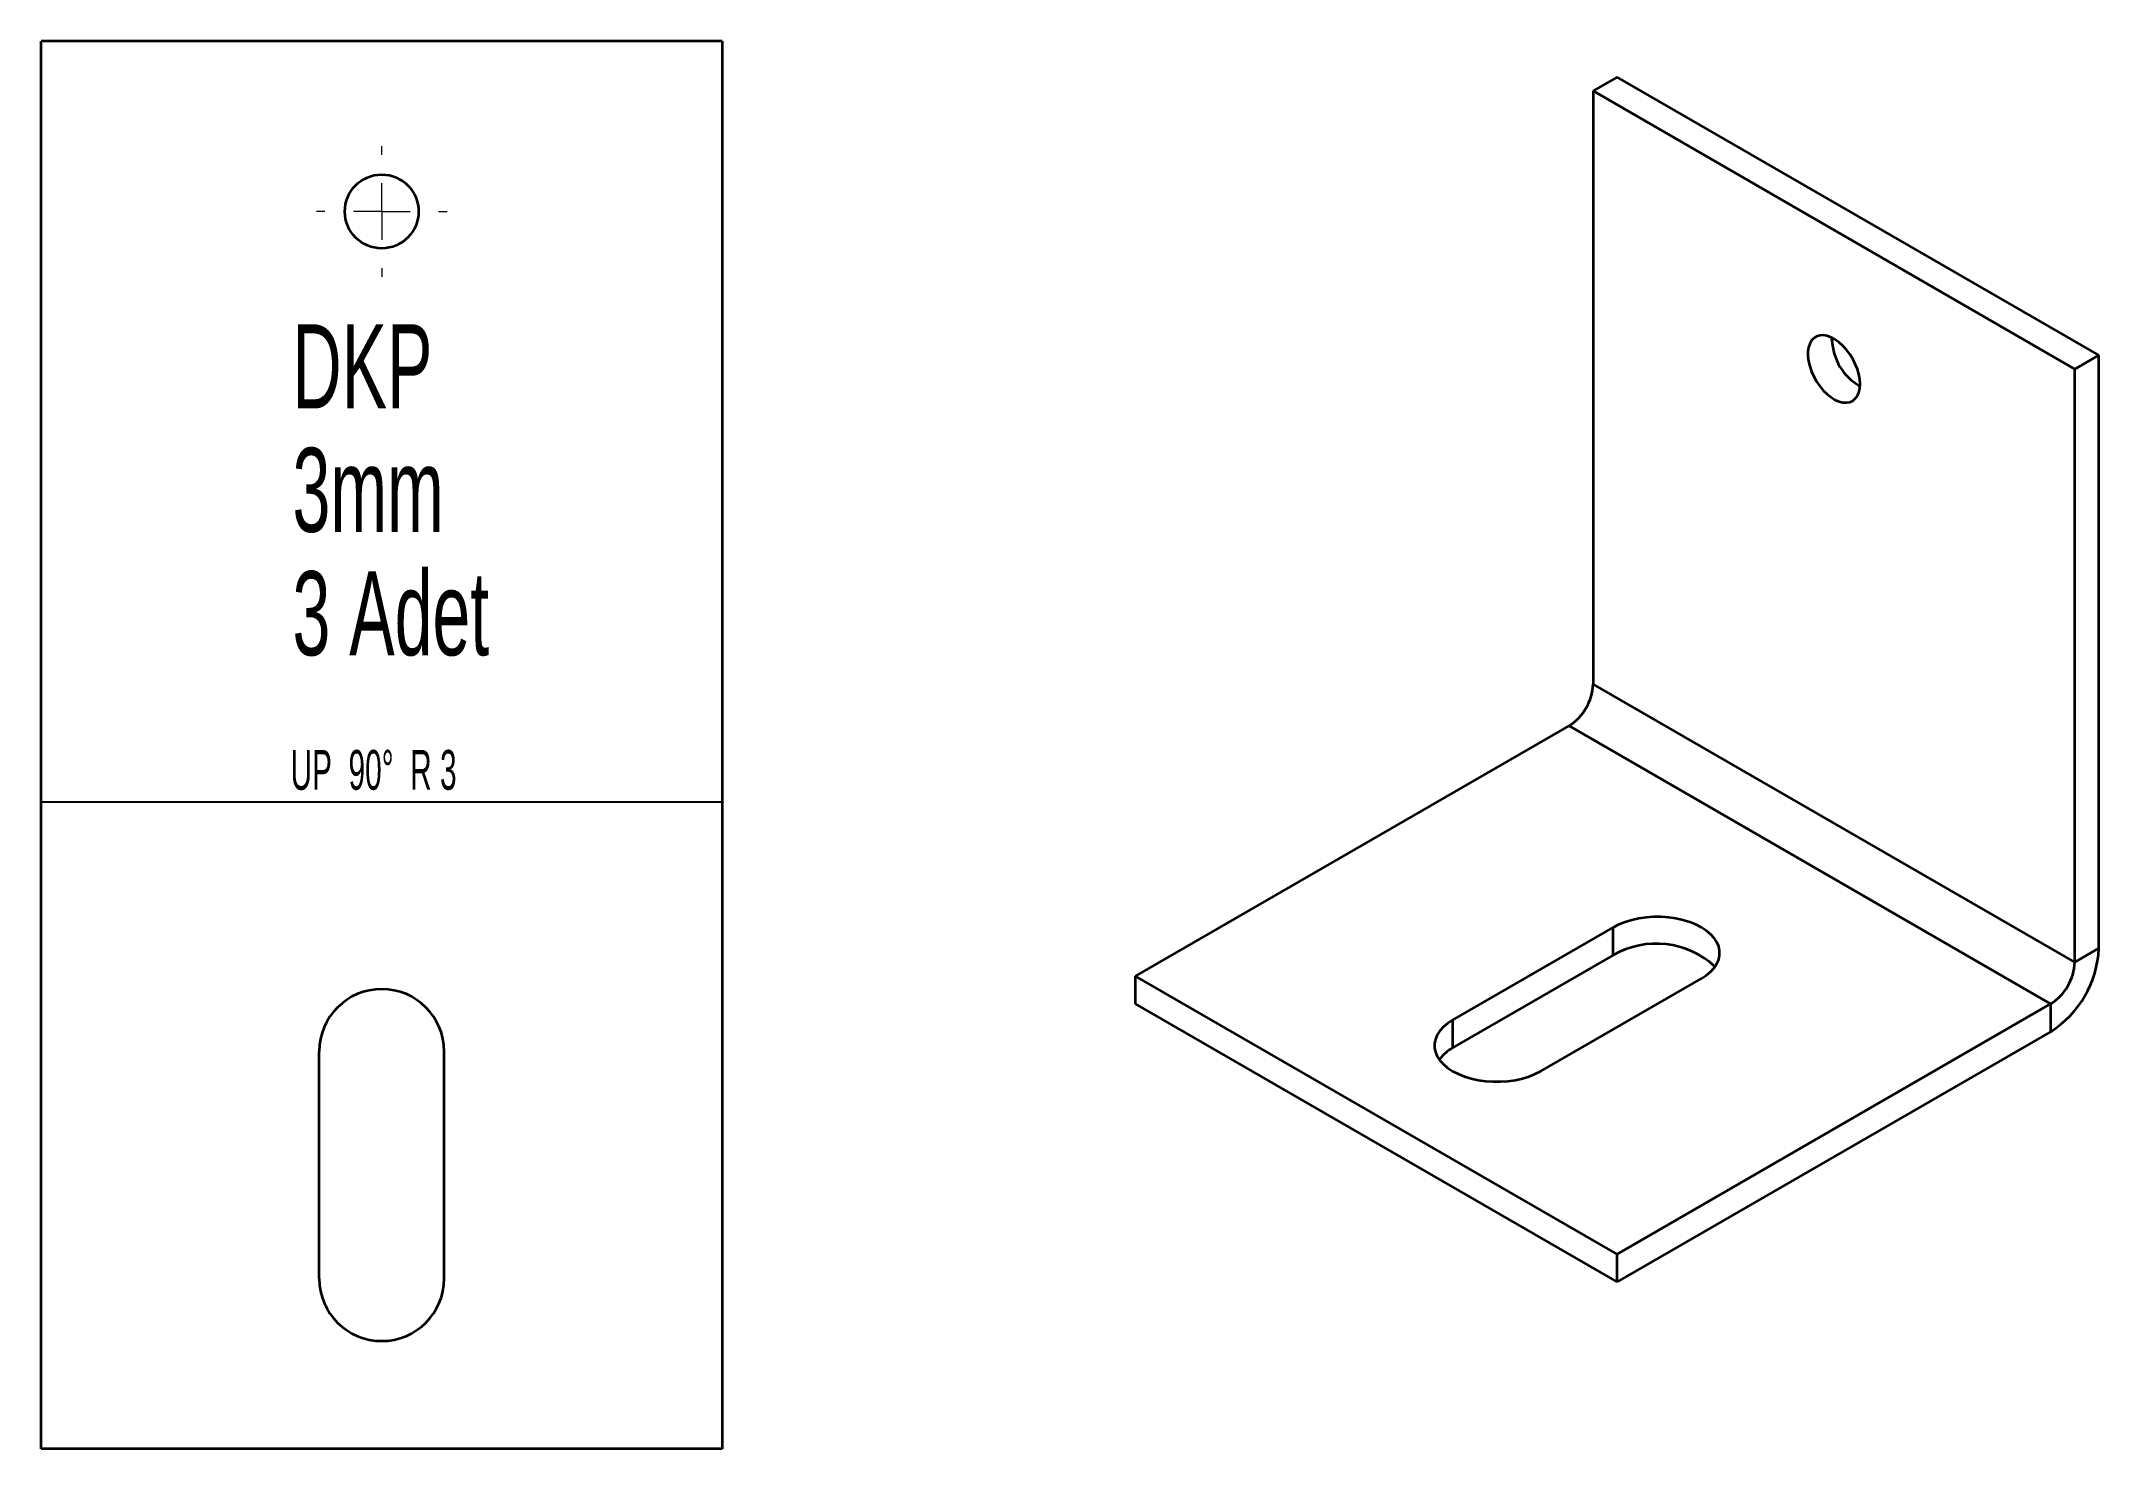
# Model space of a CAD drawing. Header units: millimetres. Extents: x -215 to -33, y 8 to 132.
import ezdxf

# ---------------------------------------------------------------- set-up
doc = ezdxf.new("R2010")
doc.units = ezdxf.units.MM
doc.styles.add('SLDTEXTSTYLE0', font='TXT', dxfattribs={"width": 0.605})
doc.styles.add('SLDTEXTSTYLE1', font='TXT', dxfattribs={"width": 0.56125})

# ---------------------------------------------------------------- blocks, each defined once
blk = doc.blocks.new('SW_CENTERMARKSYMBOL_0')
at = {"color": 0, "linetype": 'Continuous', "lineweight": 18}
for p, q in [((0, 5), (0, 5.75)), ((0, 0), (0, 2.5)), ((-5, 0), (-5.75, 0)), ((0, 0), (-2.5, 0)), ((0, 0), (0, -2.5)), ((0, 0), (2.5, 0)), ((5, 0), (5.75, 0)), ((0, -5), (0, -5.75))]:
    blk.add_line(p, q, dxfattribs=at)

msp = doc.modelspace()

# ---------------------------------------------------------------- linework, layer by layer
at = {"color": 7, "linetype": 'Continuous', "lineweight": 35}
for p, q in [((-214.62, 7.55), (-214.62, 131.55)), ((-154.62, 131.55), (-214.62, 131.55)), ((-154.62, 131.55), (-154.62, 7.55)), ((-75.78, 128.39), (-77.9, 127.17)), ((-77.9, 127.17), (-77.9, 74.91)), ((-35.48, 102.67), (-77.9, 127.17)), ((-33.36, 103.9), (-75.78, 128.39)), ((-56.87, 105.22), (-56.86, 105.42)), ((-33.36, 103.9), (-35.48, 102.67)), ((-33.36, 51.64), (-33.36, 103.9)), ((-35.48, 50.42), (-35.48, 102.67)), ((-35.48, 50.42), (-77.9, 74.91)), ((-118.21, 49.19), (-80.02, 71.23)), ((-80.02, 71.23), (-37.6, 46.74)), ((-90.28, 45.31), (-76.14, 53.48)), ((-76.14, 51.03), (-76.14, 53.48)), ((-76.14, 51.03), (-90.28, 42.86)), ((-35.48, 50.42), (-33.36, 51.64)), ((-75.78, 24.7), (-118.21, 49.19)), ((-118.21, 46.74), (-118.21, 49.19)), ((-82.5, 40.82), (-68.36, 48.99)), ((-75.78, 22.25), (-118.21, 46.74)), ((-37.6, 46.74), (-75.78, 24.7)), ((-37.6, 46.74), (-37.6, 44.29)), ((-90.28, 45.31), (-90.28, 42.86)), ((-37.6, 44.29), (-75.78, 22.25)), ((-190.12, 22.55), (-190.12, 42.55)), ((-179.12, 22.55), (-179.12, 42.55)), ((-75.78, 22.25), (-75.78, 24.7)), ((-154.62, 7.55), (-214.62, 7.55))]:
    msp.add_line(p, q, dxfattribs=at)
at = {"color": 7, "linetype": 'Continuous'}
msp.add_line((-214.62, 64.55), (-154.62, 64.55), dxfattribs=at)
at = {"color": 7, "linetype": 'Continuous', "lineweight": 35, "flags": 128}
for points in [[(-54.39, 101.35), (-54.42, 101.77), (-54.5, 102.21), (-54.63, 102.66), (-54.81, 103.11), (-55.03, 103.56), (-55.3, 103.98), (-55.59, 104.37), (-55.91, 104.72), (-56.25, 105.03), (-56.6, 105.27), (-56.95, 105.46), (-57.3, 105.58), (-57.63, 105.64), (-57.94, 105.62), (-58.22, 105.54), (-58.46, 105.38), (-58.67, 105.17), (-58.82, 104.89), (-58.93, 104.57), (-58.98, 104.2), (-58.98, 103.79), (-58.93, 103.36), (-58.82, 102.91), (-58.67, 102.46), (-58.46, 102.01), (-58.22, 101.57), (-57.94, 101.17), (-57.63, 100.79), (-57.3, 100.47), (-56.95, 100.19), (-56.6, 99.97), (-56.25, 99.81), (-55.91, 99.73), (-55.59, 99.71), (-55.3, 99.76), (-55.03, 99.88), (-54.81, 100.06), (-54.63, 100.31), (-54.5, 100.61), (-54.42, 100.96), (-54.39, 101.35)], [(-68.36, 48.99), (-67.92, 49.27), (-67.54, 49.59), (-67.23, 49.93), (-67, 50.29), (-66.84, 50.66), (-66.76, 51.04), (-66.76, 51.42), (-66.84, 51.8), (-67, 52.18), (-67.23, 52.53), (-67.54, 52.87), (-67.92, 53.19), (-68.36, 53.48), (-68.85, 53.73), (-69.4, 53.95), (-69.99, 54.13), (-70.61, 54.26), (-71.25, 54.35), (-71.91, 54.4), (-72.58, 54.4), (-73.24, 54.35), (-73.88, 54.26), (-74.5, 54.13), (-75.09, 53.95), (-75.64, 53.73), (-76.14, 53.48)], [(-90.28, 45.31), (-90.72, 45.03), (-91.1, 44.71), (-91.4, 44.37), (-91.64, 44.01), (-91.8, 43.64), (-91.88, 43.26), (-91.88, 42.88), (-91.8, 42.5), (-91.64, 42.12), (-91.4, 41.76), (-91.1, 41.43), (-90.72, 41.11), (-90.28, 40.82), (-89.78, 40.57), (-89.23, 40.35), (-88.65, 40.17), (-88.02, 40.04), (-87.38, 39.94), (-86.72, 39.9), (-86.06, 39.9), (-85.4, 39.94), (-84.75, 40.04), (-84.13, 40.17), (-83.54, 40.35), (-83, 40.57), (-82.5, 40.82)]]:
    msp.add_lwpolyline(points, dxfattribs=at)
at = {"color": 7, "linetype": 'Continuous', "lineweight": 35}
msp.add_circle((-184.62, 116.55), 3.25, dxfattribs=at)
for centre, radius, start, end in [((-51.96, 105.42), 4.91, 182.2419, 240.2144), ((-82.49, 75.11), 4.59, 302.4763, 357.5237), ((-72.34, 44.47), 7.58, 46.9662, 120.0456), ((-42.52, 52.03), 9.17, 302.4534, 357.5466), ((-40.06, 50.61), 4.59, 302.4764, 357.5236), ((-184.62, 42.55), 5.5, 0, 180), ((-88.52, 39.63), 3.68, 118.4616, 142.9865), ((-184.62, 22.55), 5.5, 180, 0)]:
    msp.add_arc(centre, radius, start, end, dxfattribs=at)

# ---------------------------------------------------------------- block references
at = {"color": 7, "linetype": 'Continuous', "lineweight": 0}
msp.add_blockref('SW_CENTERMARKSYMBOL_0', (-184.62, 116.55), dxfattribs=at)

# ---------------------------------------------------------------- texts
for s, insert, char_height, attachment_point, style in [('DKP', (-192.48, 106.61), 7.408, 1, 'SLDTEXTSTYLE0'), ('3mm', (-192.48, 95.73), 7.408, 1, 'SLDTEXTSTYLE0'), ('3 Adet', (-192.48, 84.86), 7.408, 1, 'SLDTEXTSTYLE0'), ('UP  90°  R 3', (-185.34, 69.11), 3.5, 2, 'SLDTEXTSTYLE1')]:
    msp.add_mtext(s, dxfattribs=dict(at, insert=insert, char_height=char_height, attachment_point=attachment_point, style=style))

doc.saveas('drawing.dxf')
